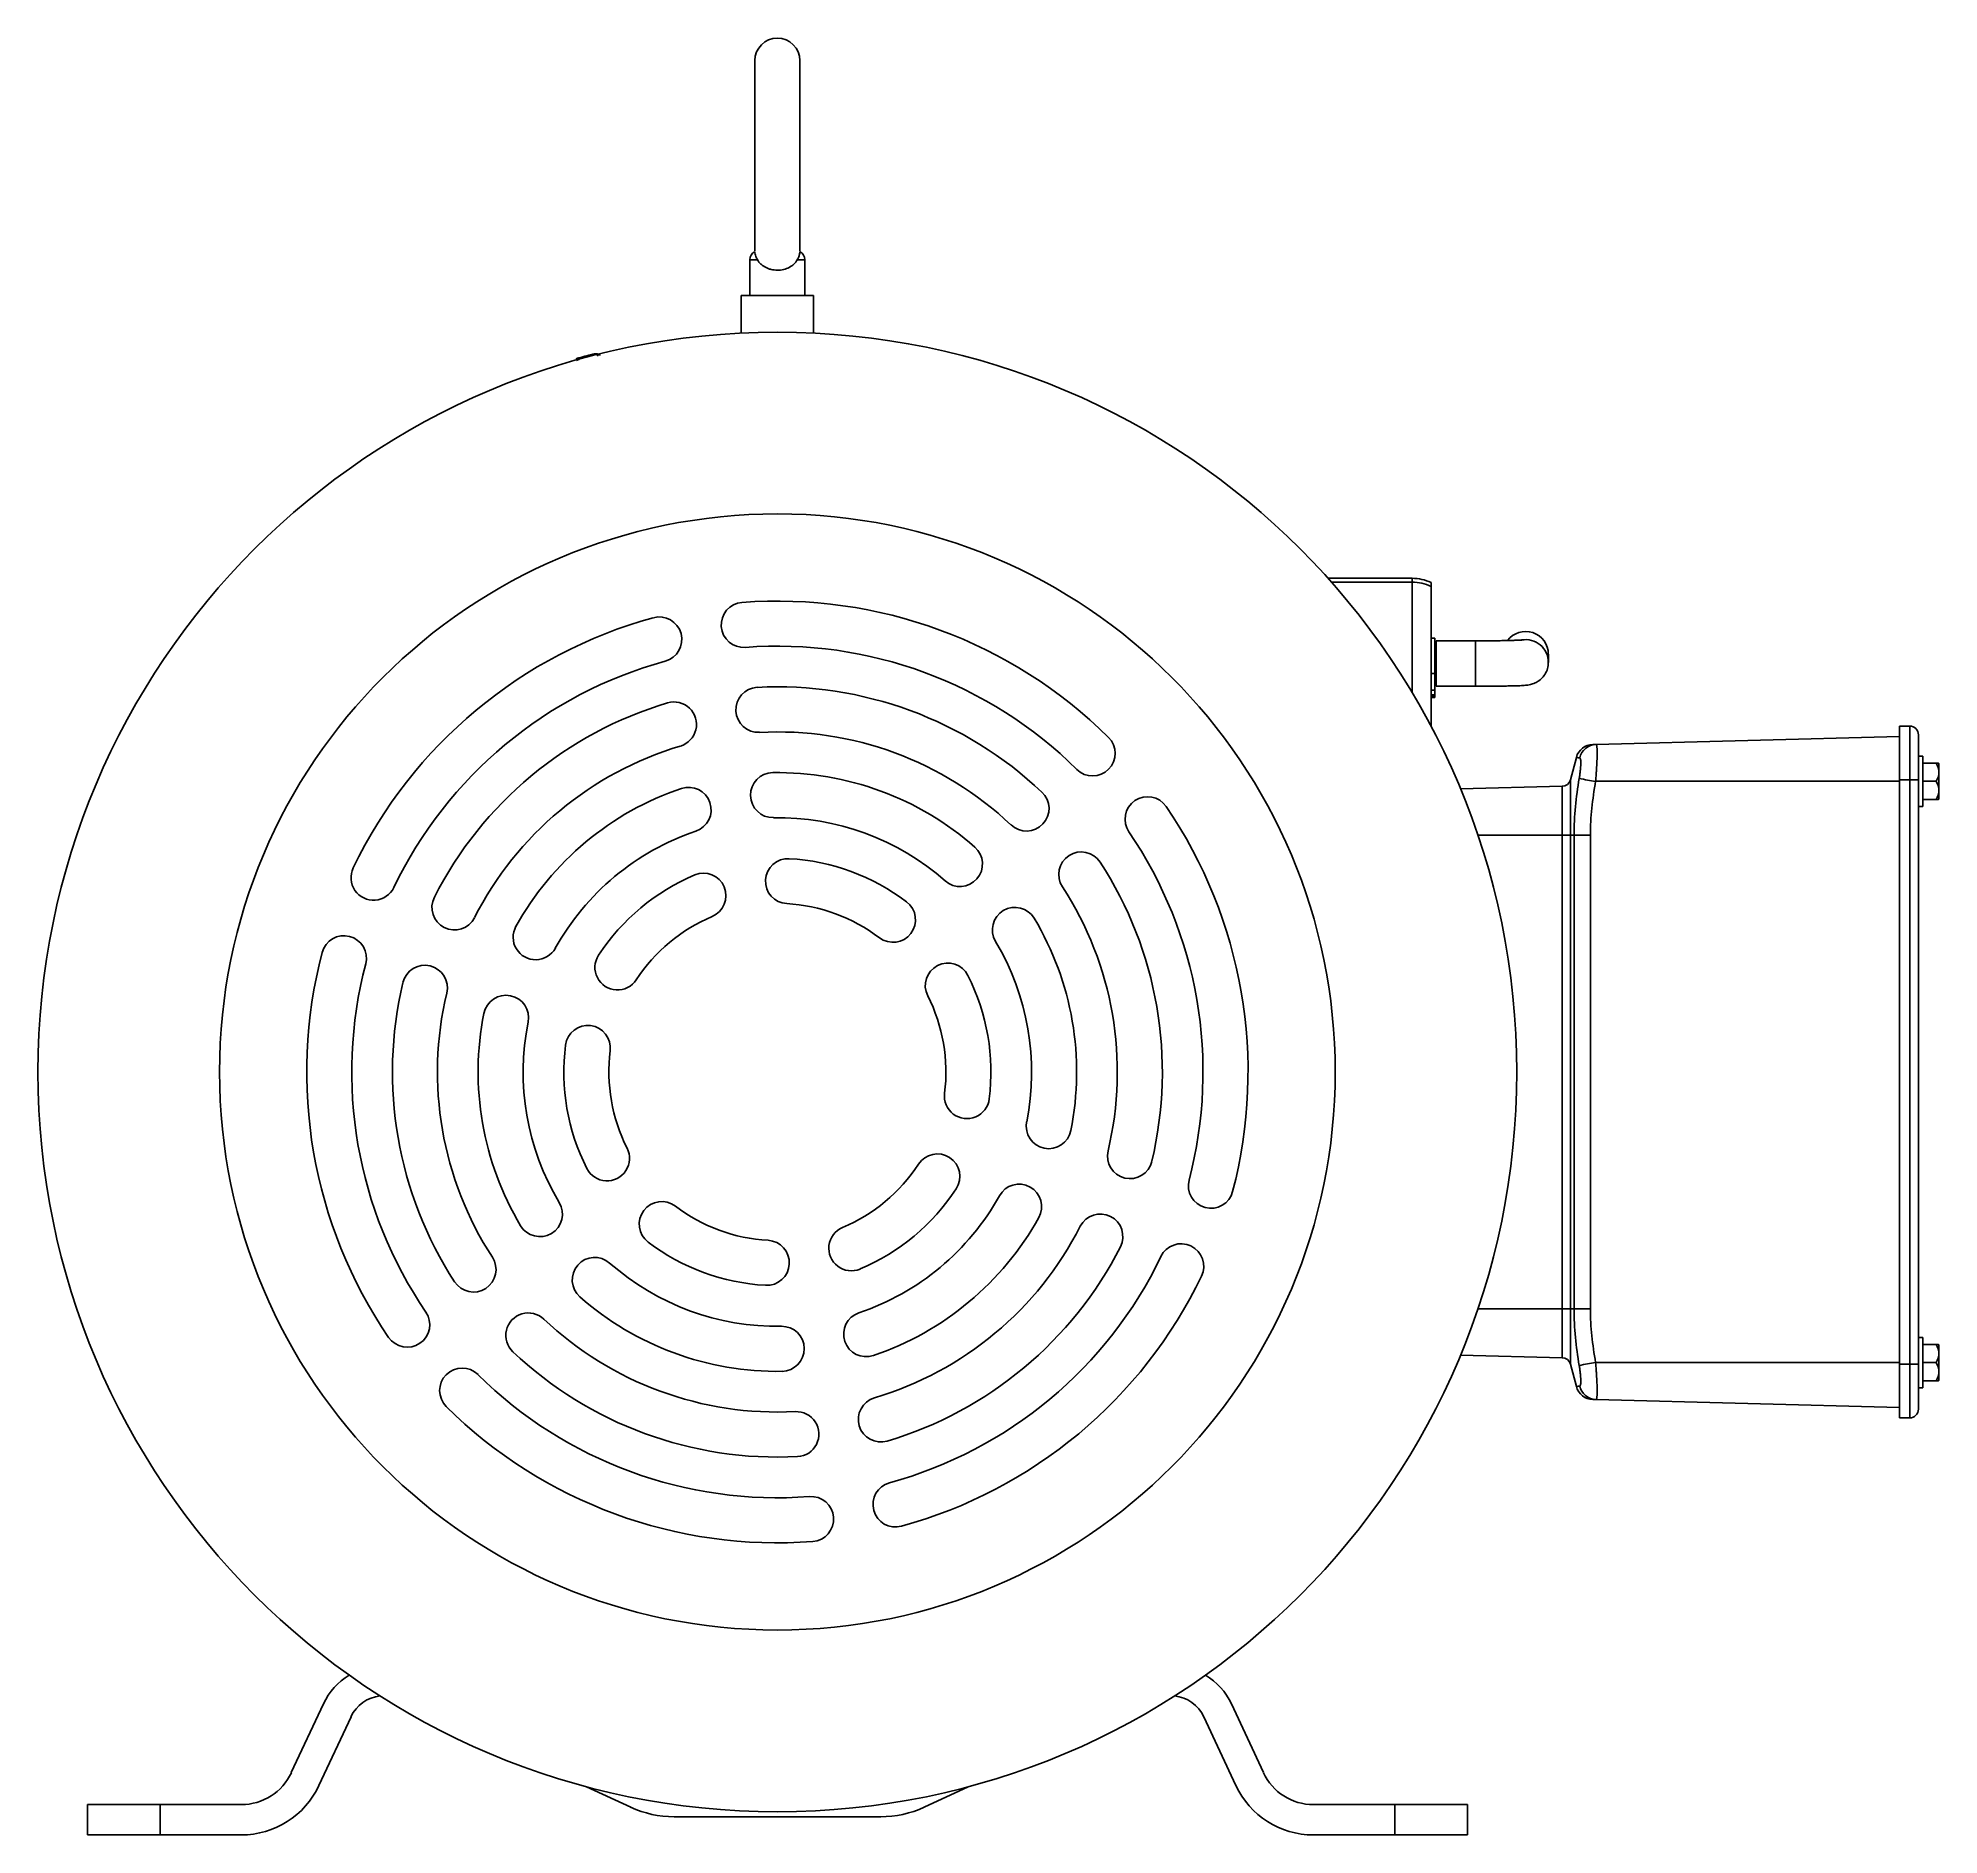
# Paper-space layout '_Left' of a CAD drawing. Header units: inches. Extents: x -5.1 to 8, y -5.2 to 7.1.
import ezdxf

# ---------------------------------------------------------------- set-up
doc = ezdxf.new("R2010")
doc.units = ezdxf.units.IN
doc.header["$MEASUREMENT"] = 0

psp = doc.layouts.new('_Left')

# ---------------------------------------------------------------- linework, layer by layer
at = {"color": 7, "linetype": 'Continuous', "lineweight": 25}
for p, q in [((-0.155, 6.959), (-0.155, 5.649)), ((0.155, 5.649), (0.155, 6.959)), ((-0.19, 5.589), (-0.19, 5.344)), ((0.19, 5.344), (0.19, 5.589)), ((-0.249, 5.344), (-0.249, 5.084)), ((0.249, 5.344), (-0.249, 5.344)), ((0.249, 5.084), (0.249, 5.344)), ((3.791, 3.397), (4.37, 3.397)), ((4.37, 2.609), (4.37, 3.397)), ((4.5, 2.378), (4.5, 3.367)), ((4.525, 2.984), (4.5, 2.984)), ((4.525, 2.576), (4.525, 2.984)), ((4.534, 2.956), (4.525, 2.956)), ((4.805, 2.966), (4.534, 2.966)), ((4.534, 2.966), (4.534, 2.654)), ((5.308, 2.819), (5.307, 2.815)), ((5.308, 2.819), (5.308, 2.875)), ((4.5, 2.742), (4.525, 2.742)), ((4.525, 2.627), (4.5, 2.627)), ((4.525, 2.664), (4.534, 2.664)), ((4.534, 2.654), (4.805, 2.654)), ((4.5, 2.594), (4.525, 2.594)), ((4.525, 2.591), (4.5, 2.591)), ((4.5, 2.59), (4.525, 2.59)), ((4.5, 2.579), (4.525, 2.579)), ((4.5, 2.576), (4.525, 2.576)), ((4.525, 2.576), (4.5, 2.576)), ((7.725, 2.38), (7.725, -2.38)), ((7.725, 2.38), (7.795, 2.38)), ((7.795, -2.38), (7.795, 2.38)), ((5.636, 2.254), (7.725, 2.309)), ((7.855, 2.32), (7.855, -2.32)), ((5.5, 2.165), (5.459, 2.011)), ((7.886, 2.174), (7.855, 2.174)), ((7.886, 1.826), (7.886, 2.174)), ((7.994, 2.125), (7.886, 2.125)), ((7.996, 1.878), (7.996, 2.122)), ((4.702, 1.948), (5.402, 1.966)), ((5.402, -1.966), (5.402, 1.966)), ((5.459, 2.011), (5.459, -2.011)), ((5.633, 2), (7.725, 2)), ((7.725, 2.01), (7.855, 2.01)), ((7.977, 2), (7.886, 2)), ((7.994, 1.875), (7.886, 1.875)), ((7.855, 1.826), (7.886, 1.826)), ((5.597, 1.63), (4.822, 1.63)), ((5.484, -1.63), (5.484, 1.63)), ((5.597, 1.63), (5.597, -1.63)), ((4.822, -1.63), (5.597, -1.63)), ((7.886, -1.826), (7.855, -1.826)), ((7.886, -2.174), (7.886, -1.826)), ((5.402, -1.966), (4.702, -1.948)), ((7.994, -1.875), (7.886, -1.875)), ((7.996, -2.122), (7.996, -1.878)), ((5.5, -2.165), (5.459, -2.011)), ((5.633, -2), (7.725, -2)), ((7.725, -2.01), (7.855, -2.01)), ((7.977, -2), (7.886, -2)), ((7.855, -2.174), (7.886, -2.174)), ((7.994, -2.125), (7.886, -2.125)), ((5.636, -2.254), (7.725, -2.309)), ((7.725, -2.38), (7.795, -2.38)), ((-3.346, -4.821), (-3.125, -4.348)), ((-2.935, -4.437), (-3.156, -4.91)), ((3.156, -4.91), (2.935, -4.437)), ((3.125, -4.348), (3.346, -4.821)), ((-1.01, -5.059), (-1.313, -4.918)), ((1.313, -4.918), (1.01, -5.059)), ((-4.75, -5.25), (-4.75, -5.041)), ((-4.75, -5.041), (-3.69, -5.041)), ((-4.25, -5.041), (-4.25, -5.25)), ((3.69, -5.041), (4.75, -5.041)), ((4.25, -5.25), (4.25, -5.041)), ((4.75, -5.041), (4.75, -5.25)), ((0.711, -5.125), (-0.711, -5.125)), ((-3.69, -5.25), (-4.75, -5.25)), ((4.75, -5.25), (3.69, -5.25))]:
    psp.add_line(p, q, dxfattribs=at)
at = {"color": 8, "linetype": 'Continuous', "lineweight": 25}
for p, q in [((-0.137, 5.589), (-0.19, 5.589)), ((0.19, 5.589), (0.137, 5.589)), ((4.37, 3.37), (3.815, 3.37)), ((4.805, 2.966), (4.805, 2.654))]:
    psp.add_line(p, q, dxfattribs=at)
at = {"color": 7, "linetype": 'Continuous', "lineweight": 25}
for radius in [5.09, 3.84]:
    psp.add_circle((0, 0), radius, dxfattribs=at)
for centre, radius, start, end in [((0, 6.959), 0.155, 0, 180), ((-0.13, 5.589), 0.06, 116.2433, 180), ((0.13, 5.589), 0.06, 0, 63.9636), ((4.37, 3.097), 0.3, 64.3125, 89.9997), ((4.37, 3.07), 0.3, 64.3289, 90.0003), ((-0.232, 3.076), 0.155, 94.3143, 274.3143), ((0, 0), 3.24, 45.2887, 94.3143), ((0, 0), 3.24, 105.2887, 154.3143), ((-0.813, 2.976), 0.155, 285.2887, 105.2887), ((5.151, 2.875), 0.156, 0.0187, 143.0195), ((0, 0), 2.93, 45.2887, 94.3143), ((0, 0), 2.93, 105.2887, 154.3143), ((-0.131, 2.492), 0.155, 93.0112, 273.0112), ((0, 0), 2.65, 46.5918, 93.0112), ((0, 0), 2.65, 106.5918, 153.0112), ((-0.712, 2.391), 0.155, 286.5918, 106.5918), ((7.795, 2.32), 0.06, 0, 90), ((0, 0), 2.34, 106.5918, 153.0112), ((0, 0), 2.34, 46.5918, 93.0112), ((2.17, 2.192), 0.155, 225.2887, 45.2887), ((5.616, 2.134), 0.12, 91.5, 165), ((5.64, 2.135), 0.119, 91.6933, 167.6306), ((7.886, 2.062), 0.11, 0.3098, 34.9619), ((7.855, 2), 0.186, 40.8794, 42.0896), ((-0.03, 1.905), 0.155, 90.8931, 270.8931), ((0, 0), 2.06, 48.7099, 90.8931), ((5.401, 2.026), 0.06, 271.5, 345), ((7.279, 11.671), 9.811, 259.6717, 260.3404), ((7.886, 2.063), 0.11, 325.0381, 359.6902), ((7.886, 1.937), 0.11, 0.3098, 34.9619), ((0, 0), 2.06, 108.7099, 150.8931), ((-0.611, 1.804), 0.155, 288.7099, 108.7099), ((1.715, 1.813), 0.155, 226.5918, 46.5918), ((2.548, 1.739), 0.155, 34.3143, 214.3143), ((7.886, 1.938), 0.11, 325.0381, 359.6902), ((7.855, 2), 0.186, 317.9104, 319.1206), ((0, 0), 1.75, 48.7099, 90.8931), ((0, 0), 3.24, 345.2887, 34.3143), ((0, 0), 1.75, 108.7099, 150.8931), ((0, 0), 2.93, 345.2887, 34.3143), ((0.073, 1.313), 0.155, 86.8378, 266.8378), ((0, 0), 1.47, 52.7653, 86.8378), ((1.257, 1.431), 0.155, 228.7099, 48.7099), ((2.092, 1.359), 0.155, 33.0112, 213.0112), ((0, 0), 2.65, 346.5918, 33.0112), ((-2.78, 1.337), 0.155, 154.3143, 334.3143), ((0, 0), 1.47, 112.7653, 146.8378), ((-0.509, 1.213), 0.155, 292.7653, 112.7653), ((-2.223, 1.132), 0.155, 153.0112, 333.0112), ((0, 0), 2.34, 346.5918, 33.0112), ((0, 0), 1.16, 112.7653, 146.8378), ((0, 0), 1.16, 52.7653, 86.8378), ((0.796, 1.047), 0.155, 232.7653, 52.7653), ((1.635, 0.978), 0.155, 30.8931, 210.8931), ((0, 0), 2.06, 348.7099, 30.8931), ((-2.984, 0.783), 0.155, 345.2887, 165.2887), ((-1.664, 0.927), 0.155, 150.8931, 330.8931), ((0, 0), 3.24, 165.2887, 214.3143), ((-1.101, 0.719), 0.155, 146.8378, 326.8378), ((0, 0), 1.75, 348.7099, 30.8931), ((0, 0), 2.93, 165.2887, 214.3143), ((-2.427, 0.579), 0.155, 346.5918, 166.5918), ((1.173, 0.594), 0.155, 26.8378, 206.8378), ((0, 0), 1.47, 352.7653, 26.8378), ((0, 0), 2.65, 166.5918, 213.0112), ((0, 0), 2.34, 166.5918, 213.0112), ((-1.868, 0.373), 0.155, 348.7099, 168.7099), ((0, 0), 1.16, 352.7653, 26.8378), ((0, 0), 2.06, 168.7099, 210.8931), ((0, 0), 1.75, 168.7099, 210.8931), ((-1.305, 0.166), 0.155, 352.7653, 172.7653), ((0, 0), 1.47, 172.7653, 206.8378), ((0, 0), 1.16, 172.7653, 206.8378), ((1.305, -0.166), 0.155, 172.7653, 352.7653), ((1.868, -0.373), 0.155, 168.7099, 348.7099), ((-1.173, -0.594), 0.155, 206.8378, 26.8378), ((0, 0), 1.16, 292.7653, 326.8378), ((1.101, -0.719), 0.155, 326.8378, 146.8378), ((2.427, -0.579), 0.155, 166.5918, 346.5918), ((1.664, -0.927), 0.155, 330.8931, 150.8931), ((2.984, -0.783), 0.155, 165.2887, 345.2887), ((-1.635, -0.978), 0.155, 210.8931, 30.8931), ((-0.796, -1.047), 0.155, 52.7653, 232.7653), ((0, 0), 1.75, 288.7099, 330.8931), ((0, 0), 1.47, 292.7653, 326.8378), ((0, 0), 1.16, 232.7653, 266.8378), ((0, 0), 2.06, 288.7099, 330.8931), ((2.223, -1.132), 0.155, 333.0112, 153.0112), ((0, 0), 1.47, 232.7653, 266.8378), ((-0.073, -1.313), 0.155, 266.8378, 86.8378), ((0.509, -1.213), 0.155, 112.7653, 292.7653), ((0, 0), 2.34, 286.5918, 333.0112), ((-2.092, -1.359), 0.155, 213.0112, 33.0112), ((-1.257, -1.431), 0.155, 48.7099, 228.7099), ((0, 0), 2.65, 286.5918, 333.0112), ((0, 0), 2.93, 285.2887, 334.3143), ((2.78, -1.337), 0.155, 334.3143, 154.3143), ((0, 0), 1.75, 228.7099, 270.8931), ((0, 0), 3.24, 285.2887, 334.3143), ((0, 0), 2.06, 228.7099, 270.8931), ((-2.548, -1.739), 0.155, 214.3143, 34.3143), ((-1.715, -1.813), 0.155, 46.5918, 226.5918), ((0, 0), 2.34, 226.5918, 273.0112), ((0.611, -1.804), 0.155, 108.7099, 288.7099), ((0.03, -1.905), 0.155, 270.8931, 90.8931), ((0, 0), 2.65, 226.5918, 273.0112), ((7.886, -1.938), 0.11, 0.3098, 34.9619), ((7.886, -1.937), 0.11, 325.0381, 359.6902), ((7.855, -2), 0.186, 40.8794, 42.0896), ((-2.17, -2.192), 0.155, 45.2887, 225.2887), ((0, 0), 2.93, 225.2887, 274.3143), ((5.401, -2.026), 0.06, 15, 88.5), ((7.279, -11.671), 9.811, 99.6596, 100.3283), ((7.886, -2.063), 0.11, 0.3098, 34.9619), ((7.886, -2.062), 0.11, 325.0381, 359.6902), ((5.616, -2.134), 0.12, 195, 268.5), ((5.64, -2.135), 0.119, 192.3694, 268.3067), ((7.855, -2), 0.186, 317.9104, 319.1206), ((0, 0), 3.24, 225.2887, 274.3143), ((0.131, -2.492), 0.155, 273.0112, 93.0112), ((0.712, -2.391), 0.155, 106.5918, 286.5918), ((7.795, -2.32), 0.06, 270, 0), ((0.813, -2.976), 0.155, 105.2887, 285.2887), ((0.232, -3.076), 0.155, 274.3143, 94.3143), ((-2.709, -4.542), 0.459, 121.2435, 155), ((2.709, -4.542), 0.459, 25, 58.7565), ((-2.709, -4.542), 0.25, 95.6074, 155), ((2.709, -4.542), 0.25, 25, 84.3926), ((-3.69, -4.661), 0.38, 270, 335), ((3.69, -4.661), 0.38, 205, 270), ((-3.69, -4.661), 0.589, 270, 335), ((3.69, -4.661), 0.589, 205, 270), ((-0.711, -4.416), 0.709, 245, 270), ((0.711, -4.416), 0.709, 270, 295)]:
    psp.add_arc(centre, radius, start, end, dxfattribs=at)
at = {"color": 8, "linetype": 'Continuous', "lineweight": 25}
psp.add_arc((5.151, 2.819), 0.156, 0.0113, 100.1905, dxfattribs=at)
at = {"color": 7, "linetype": 'Continuous', "lineweight": 25}
for points, knots in [([(-0.137, 5.589), (-0.141, 5.597), (-0.149, 5.612), (-0.154, 5.631), (-0.155, 5.642), (-0.155, 5.641), (-0.155, 5.64)], [0, 0, 0, 0, 0.233678, 0.451263, 0.796016, 1, 1, 1, 1]), ([(0.155, 5.64), (0.155, 5.641), (0.155, 5.643), (0.154, 5.631), (0.149, 5.613), (0.141, 5.596), (0.137, 5.589)], [0, 0, 0, 0, 0.313489, 0.564077, 0.817095, 1, 1, 1, 1]), ([(-0.137, 5.589), (-0.131, 5.578), (-0.123, 5.568), (-0.109, 5.555), (-0.104, 5.551), (-0.093, 5.543), (-0.088, 5.54), (-0.076, 5.534), (-0.07, 5.531), (-0.057, 5.526), (-0.05, 5.524), (-0.036, 5.521), (-0.029, 5.519), (-0.015, 5.518), (-0.008, 5.517), (0.007, 5.517), (0.014, 5.517), (0.029, 5.519), (0.036, 5.52), (0.057, 5.525), (0.07, 5.53), (0.094, 5.543), (0.104, 5.55), (0.123, 5.568), (0.131, 5.578), (0.137, 5.589)], [0, 0, 0, 0, 0.125, 0.125, 0.1875, 0.1875, 0.25, 0.25, 0.3125, 0.3125, 0.375, 0.375, 0.4375, 0.4375, 0.5, 0.5, 0.5625, 0.5625, 0.625, 0.625, 0.75, 0.75, 0.875, 0.875, 1, 1, 1, 1]), ([(-1.266, 4.94), (-1.269, 4.939), (-1.273, 4.938), (-1.283, 4.936), (-1.29, 4.934), (-1.306, 4.93), (-1.315, 4.927), (-1.335, 4.922), (-1.345, 4.919), (-1.363, 4.914), (-1.371, 4.912), (-1.38, 4.91), (-1.383, 4.909), (-1.384, 4.909), (-1.383, 4.909), (-1.379, 4.91), (-1.376, 4.911), (-1.373, 4.912)], [0, 0, 0, 0, 0.125, 0.125, 0.25, 0.25, 0.375, 0.375, 0.5, 0.5, 0.625, 0.625, 0.75, 0.75, 0.875, 0.875, 1, 1, 1, 1]), ([(-1.266, 4.94), (-1.268, 4.94), (-1.271, 4.939), (-1.283, 4.934), (-1.302, 4.927), (-1.325, 4.919), (-1.344, 4.912), (-1.36, 4.906), (-1.373, 4.9), (-1.38, 4.897), (-1.383, 4.896)], [0, 0, 0, 0, 0.10065, 0.22836, 0.387951, 0.580318, 0.68769, 0.800254, 0.915962, 1, 1, 1, 1]), ([(-1.219, 4.93), (-1.221, 4.933), (-1.226, 4.937), (-1.239, 4.941), (-1.253, 4.943), (-1.262, 4.941), (-1.266, 4.94)], [0, 0, 0, 0, 0.293637, 0.559081, 0.794534, 1, 1, 1, 1]), ([(-1.266, 4.94), (-1.261, 4.942), (-1.255, 4.941), (-1.243, 4.936), (-1.238, 4.931), (-1.234, 4.926)], [0, 0, 0, 0, 0.5, 0.5, 1, 1, 1, 1]), ([(5.124, 2.972), (5.124, 2.972), (5.124, 2.972), (5.115, 2.971), (5.098, 2.971), (5.071, 2.97), (5.035, 2.969), (4.991, 2.968), (4.946, 2.967), (4.905, 2.967), (4.86, 2.966), (4.826, 2.966), (4.805, 2.966)], [0, 0, 0, 0, 0.033385, 0.112806, 0.214317, 0.326921, 0.438422, 0.577558, 0.690934, 0.777527, 0.859443, 1, 1, 1, 1]), ([(4.805, 2.654), (4.828, 2.654), (4.859, 2.654), (4.904, 2.654), (4.941, 2.654), (4.981, 2.655), (5.019, 2.656), (5.054, 2.656), (5.085, 2.657), (5.111, 2.658), (5.132, 2.659), (5.15, 2.661), (5.164, 2.662), (5.181, 2.665), (5.199, 2.67), (5.22, 2.678), (5.246, 2.693), (5.273, 2.718), (5.295, 2.754), (5.307, 2.788), (5.306, 2.809), (5.306, 2.815)], [0, 0, 0, 0, 0.092366, 0.128964, 0.188763, 0.248892, 0.311357, 0.374053, 0.436019, 0.496411, 0.554626, 0.610551, 0.666654, 0.7075, 0.734708, 0.763415, 0.804418, 0.857118, 0.915884, 0.975783, 1, 1, 1, 1]), ([(5.613, 2.254), (5.613, 2.254), (5.615, 2.254), (5.623, 2.254), (5.629, 2.254), (5.636, 2.254)], [0, 0, 0, 0, 0.5, 0.5, 1, 1, 1, 1]), ([(5.636, 2.254), (5.638, 2.255), (5.639, 2.253), (5.64, 2.248), (5.64, 2.246), (5.641, 2.241), (5.642, 2.238), (5.642, 2.229), (5.643, 2.221), (5.643, 2.207), (5.643, 2.202), (5.643, 2.192), (5.643, 2.186), (5.643, 2.168), (5.643, 2.156), (5.641, 2.128), (5.641, 2.113), (5.639, 2.09), (5.639, 2.082), (5.638, 2.066), (5.637, 2.058), (5.636, 2.033), (5.634, 2.017), (5.633, 2)], [0, 0, 0, 0, 0.125, 0.125, 0.1875, 0.1875, 0.25, 0.25, 0.375, 0.375, 0.4375, 0.4375, 0.5, 0.5, 0.625, 0.625, 0.75, 0.75, 0.8125, 0.8125, 0.875, 0.875, 1, 1, 1, 1]), ([(5.524, 2.161), (5.516, 2.162), (5.51, 2.163), (5.502, 2.164), (5.5, 2.165), (5.5, 2.165)], [0, 0, 0, 0, 0.5, 0.5, 1, 1, 1, 1]), ([(5.52, 2.02), (5.521, 2.029), (5.523, 2.038), (5.525, 2.056), (5.526, 2.065), (5.528, 2.082), (5.529, 2.09), (5.53, 2.105), (5.53, 2.112), (5.53, 2.125), (5.53, 2.131), (5.53, 2.141), (5.53, 2.146), (5.529, 2.153), (5.528, 2.156), (5.526, 2.16), (5.525, 2.161), (5.524, 2.161)], [0, 0, 0, 0, 0.125, 0.125, 0.25, 0.25, 0.375, 0.375, 0.5, 0.5, 0.625, 0.625, 0.75, 0.75, 0.875, 0.875, 1, 1, 1, 1]), ([(5.484, 1.63), (5.484, 1.695), (5.487, 1.761), (5.5, 1.891), (5.509, 1.955), (5.52, 2.02)], [0, 0, 0, 0, 0.5, 0.5, 1, 1, 1, 1]), ([(5.633, 2), (5.622, 1.939), (5.613, 1.877), (5.6, 1.754), (5.597, 1.692), (5.597, 1.63)], [0, 0, 0, 0, 0.5, 0.5, 1, 1, 1, 1]), ([(5.52, -2.02), (5.509, -1.955), (5.5, -1.891), (5.487, -1.761), (5.484, -1.695), (5.484, -1.63)], [0, 0, 0, 0, 0.5, 0.5, 1, 1, 1, 1]), ([(5.597, -1.63), (5.597, -1.692), (5.6, -1.754), (5.613, -1.877), (5.622, -1.939), (5.633, -2)], [0, 0, 0, 0, 0.5, 0.5, 1, 1, 1, 1]), ([(5.524, -2.161), (5.525, -2.161), (5.526, -2.16), (5.528, -2.156), (5.529, -2.153), (5.53, -2.146), (5.53, -2.141), (5.53, -2.131), (5.53, -2.125), (5.53, -2.112), (5.53, -2.105), (5.529, -2.09), (5.528, -2.082), (5.526, -2.065), (5.525, -2.056), (5.523, -2.038), (5.521, -2.029), (5.52, -2.02)], [0, 0, 0, 0, 0.125, 0.125, 0.25, 0.25, 0.375, 0.375, 0.5, 0.5, 0.625, 0.625, 0.75, 0.75, 0.875, 0.875, 1, 1, 1, 1]), ([(5.633, -2), (5.634, -2.017), (5.636, -2.033), (5.637, -2.058), (5.638, -2.066), (5.639, -2.082), (5.639, -2.09), (5.641, -2.113), (5.641, -2.127), (5.643, -2.155), (5.643, -2.168), (5.643, -2.192), (5.643, -2.202), (5.643, -2.221), (5.642, -2.229), (5.642, -2.238), (5.641, -2.241), (5.641, -2.246), (5.64, -2.248), (5.639, -2.253), (5.638, -2.255), (5.636, -2.254)], [0, 0, 0, 0, 0.125, 0.125, 0.1875, 0.1875, 0.25, 0.25, 0.375, 0.375, 0.5, 0.5, 0.625, 0.625, 0.75, 0.75, 0.8125, 0.8125, 0.875, 0.875, 1, 1, 1, 1]), ([(5.5, -2.165), (5.5, -2.165), (5.502, -2.164), (5.51, -2.163), (5.516, -2.162), (5.524, -2.161)], [0, 0, 0, 0, 0.5, 0.5, 1, 1, 1, 1]), ([(5.636, -2.254), (5.629, -2.254), (5.623, -2.254), (5.615, -2.254), (5.613, -2.254), (5.613, -2.254)], [0, 0, 0, 0, 0.5, 0.5, 1, 1, 1, 1])]:
    psp.add_open_spline(points, degree=3, knots=knots, dxfattribs=at)

doc.saveas('drawing.dxf')
